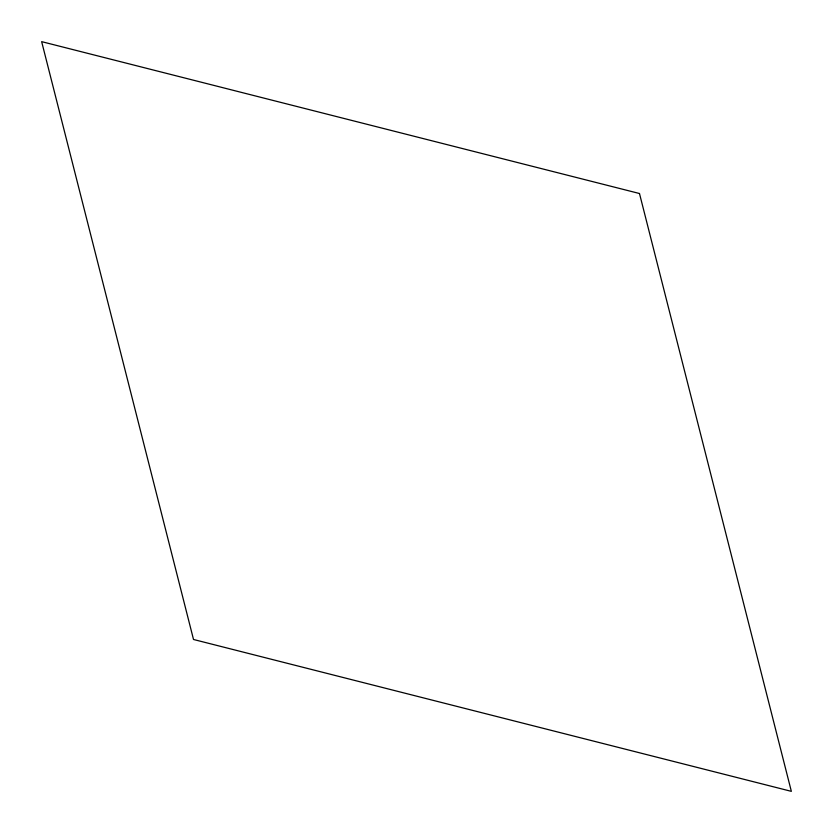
<?xml version="1.0" encoding="UTF-8"?>
<svg xmlns="http://www.w3.org/2000/svg" width="833" height="833" viewBox="0 0 833 833"><rect width="100%" height="100%" fill="white"/><g stroke="black" fill="none" stroke-linecap="round" stroke-linejoin="round"><path stroke-width="1.25" d="M639.484 193.516L41.65 41.65L193.516 639.484L791.35 791.35L639.484 193.516"/></g></svg>
